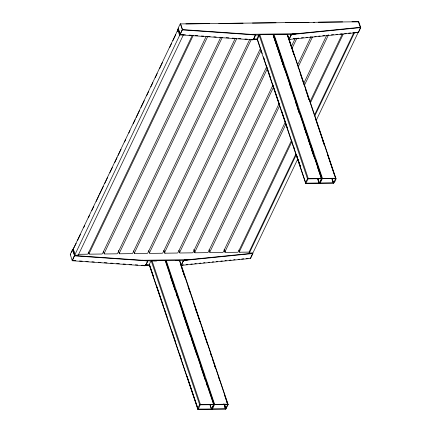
<?xml version="1.0" encoding="UTF-8"?>
<svg xmlns="http://www.w3.org/2000/svg" width="431" height="431" viewBox="0 0 431 431"><rect width="100%" height="100%" fill="white"/><g stroke="black" fill="none" stroke-linecap="round" stroke-linejoin="round"><path stroke-width="0.65" d="M253.336 39.313L255.459 34.965A2.236 1.374 -12.4 0 0 255.227 34.889L255.147 34.873A7.526 4.628 -12.4 0 0 254.92 34.809M289.249 38.849L291.329 34.485A2.236 1.201 -24.6 0 1 291.55 34.421A6.939 3.712 -24.5 0 1 291.986 34.313M149.654 265.13L153.296 275.959M212.305 409.267A0.582 0.334 -18.6 0 1 211.95 408.906L212.305 409.267L225.661 409.062L228.139 404.558L179.722 260.464L166.199 260.41A0.582 0.334 -18.6 0 0 165.488 260.787A0.582 0.334 -18.6 0 0 165.132 260.426L213.577 404.38A0.582 0.334 -18.6 0 1 213.938 404.741L213.577 404.38L200.442 404.553C199.208 404.757 196.832 409.191 198.104 409.45L211.459 409.251L213.938 404.741L165.515 260.647L151.992 260.593C150.758 260.803 148.383 265.237 149.654 265.496L181.742 360.833M198.098 409.084L211.427 409.024L213.593 404.704L200.253 404.806L198.217 409.208M212.305 408.9L225.634 408.841L227.794 404.515L214.46 404.623L212.424 409.019M292.541 50.578L287.17 34.566L274.579 34.696M287.536 34.647A0.582 0.334 -18.6 0 0 287.181 34.286L335.625 178.245A0.582 0.334 -18.6 0 1 335.986 178.606L287.563 34.507L274.041 34.458L273.335 34.836A0.582 0.334 -18.6 0 0 272.974 34.475L259.839 34.642C258.605 34.852 256.229 39.286 257.501 39.544A0.582 0.334 -18.6 0 1 257.14 39.183L305.59 183.137A0.582 0.334 -18.6 0 0 305.945 183.498L319.085 183.326C321.278 182.927 320.292 178.811 322.485 178.412L335.625 178.245C336.897 178.504 334.521 182.933 333.287 183.143L320.147 183.315L319.791 182.954A0.582 0.334 -18.6 0 0 320.147 183.315M321.305 178.671L308.095 178.854L305.935 183.18L319.436 182.959L321.434 178.746L317.351 166.689M335.63 178.612L333.475 182.889L320.136 182.997L322.296 178.671L335.512 178.488M178.515 28.182L178.175 28.155L178.132 28.899L180.072 34.792L252.388 39.819A1.164 0.711 -12.3 0 0 253.832 39.162L255.4 35.434A1.164 0.711 -12.3 0 0 254.662 34.62L182.345 29.594L180.4 23.91L358.754 21.765L360.747 27.579L358.409 32.476L290.09 39.329A1.164 0.62 -24.5 0 1 289.411 38.698L289.276 38.402A1.164 0.62 -24.5 0 0 289.33 38.887M71.541 252.318L72.861 249.818L74.752 255.815M74.892 254.78L179.641 35.32A0.776 0.447 -18.6 0 1 180.584 34.819L183.423 34.782L78.21 255.222L75.371 255.26A0.776 0.447 -18.6 0 1 74.892 254.78L73.076 249.382L177.82 29.922A0.776 0.555 25.5 0 1 178.229 29.319M76.19 243.316L73.076 249.382A0.776 0.447 -18.6 0 0 73.475 249.861M77.634 240.288L80.452 234.383M83.603 227.789L84.745 225.386M88.344 217.854L89.497 215.43M91.814 210.581L93.839 206.336M96.156 201.487L99.055 195.405M99.626 194.209L100.207 192.996M100.488 192.409L103.348 186.413M104.781 183.412L107.642 177.416M109.932 172.621L112.356 167.535M114.673 162.686L117.087 157.633M118.142 155.413L121.041 149.347M124.527 142.041L125.669 139.644M128.853 132.98L130.006 130.555M133.19 123.886L135.215 119.64M136.261 117.458L139.558 110.551M141.002 107.518L144.272 100.665M146.562 95.871L148.566 91.674M150.855 86.873L152.865 82.66M155.182 77.812L157.207 73.566M159.524 68.718L162.417 62.657M169.744 47.302L171.463 43.703M172.89 40.703L175.756 34.706M177.184 31.711L178.332 29.313L177.82 29.922L179.641 35.32M149.767 265.13L145.71 265.21L147.558 261.385L145.985 265.113A1.164 0.711 -12.3 0 1 144.547 265.771L72.23 260.744L74.498 255.529L72.591 249.91L72.99 249.991M182.696 29.577L182.34 29.577L180.007 34.491L180.357 34.475M72.23 260.744L74.504 255.545L146.82 260.572A1.164 0.711 -12.3 0 1 147.612 261.218M180.072 34.792L182.345 29.594M182.593 29.863L180.594 23.883M192.253 35.455L88.086 253.708A0.776 0.447 -18.6 0 1 87.143 254.204L77.909 254.322M206.142 36.484L102.556 253.52A0.776 0.447 -18.6 0 1 101.614 254.015L89.54 254.171A0.776 0.447 -18.6 0 1 89.061 253.692L193.228 35.444M220.656 37.497L117.647 253.32A0.776 0.447 -18.6 0 1 116.704 253.821L104.631 253.978A0.776 0.447 -18.6 0 1 104.151 253.498L207.742 36.463M235.17 38.515L132.743 253.126A0.776 0.447 -18.6 0 1 131.794 253.627L119.721 253.784A0.776 0.447 -18.6 0 1 119.247 253.304L222.256 37.475M249.684 39.533L147.833 252.932A0.776 0.447 -18.6 0 1 146.89 253.428L134.817 253.584A0.776 0.447 -18.6 0 1 134.337 253.105L236.77 38.494M260.437 48.428L162.923 252.733A0.776 0.447 -18.6 0 1 161.981 253.234L149.907 253.39A0.776 0.447 -18.6 0 1 149.433 252.911L251.284 39.512M257.781 38.58L259.198 35.606M266.557 67.026L178.019 252.539A0.776 0.447 -18.6 0 1 177.071 253.04L164.998 253.196A0.776 0.447 -18.6 0 1 164.523 252.711L260.879 50.836M272.968 85.02L193.11 252.345A0.776 0.447 -18.6 0 1 192.167 252.841L180.093 252.997A0.776 0.447 -18.6 0 1 179.614 252.518L267.576 68.217M183.487 260.437L181.403 264.801A2.236 1.191 -24.3 0 0 181.591 264.817L181.661 264.828M252.905 253.53L250.567 258.433L182.248 265.28A1.164 0.62 -24.5 0 1 181.57 264.65L183.207 261.218A1.164 0.62 -24.5 0 1 184.587 260.383L252.905 253.53L252.41 253.223M289.411 38.698L291.049 35.267A1.164 0.62 -24.5 0 1 292.428 34.432L360.747 27.579M291.2 46.823L295.251 38.337M279.094 103.618L208.2 252.146A0.776 0.447 -18.6 0 1 207.257 252.647L195.184 252.803A0.776 0.447 -18.6 0 1 194.71 252.324L273.41 87.423M291.927 48.622L296.851 38.316M297.611 64.817L310.923 36.931M285.214 122.215L223.296 251.952A0.776 0.447 -18.6 0 1 222.353 252.453L210.274 252.609A0.776 0.447 -18.6 0 1 209.8 252.124L279.536 106.021M298.053 67.22L312.518 36.91M303.736 83.415L326.59 35.52M291.625 140.204L238.386 251.758A0.776 0.447 -18.6 0 1 237.443 252.254L225.37 252.41A0.776 0.447 -18.6 0 1 224.89 251.93L285.947 124.015M304.464 85.214L328.481 34.895M310.148 101.409L342.262 34.114M295.736 154.33L249.075 252.103L239.841 252.221A0.776 0.447 -18.6 0 1 239.361 251.742L292.024 141.406M310.541 102.605L343.238 34.103M314.285 115.465L353.996 32.271M297.719 159.104L253.159 252.469A0.776 0.447 -18.6 0 1 252.216 252.965L249.377 253.002L296.329 154.627M314.878 115.761L354.589 32.562L356.292 32.54M250.691 257.587L252.765 253.218L184.452 260.087A1.164 0.62 -24.5 0 0 183.073 260.922L183.207 261.218M316.241 120.308L357.908 33.004A0.776 0.447 -18.6 0 0 357.428 32.524M358.409 32.476L360.348 27.81M360.268 27.315L358.387 21.733L358.075 21.685L358.36 21.674M72.16 260.432L70.253 254.457L72.322 249.948L72.71 249.883M253.584 39.237L257.609 39.178M165.488 260.787L166.199 260.41L214.643 404.37L227.783 404.197L228.139 404.558A0.582 0.334 -18.6 0 0 227.783 404.197L179.339 260.243A0.582 0.334 -18.6 0 1 179.695 260.604M291.103 34.588L284.39 34.69M72.72 249.867L73.001 250.023M183.288 260.518L188.595 259.667L142.429 260.27L144.433 260.432A40.347 24.761 -12.3 0 1 145.489 260.545L146.82 260.733M291.124 34.566L295.138 33.86M253.52 39.269L253.142 39.334M145.613 265.243L145.495 265.264A2.236 1.368 -12.3 0 1 145.263 265.286A6.939 4.245 -12.2 0 1 144.988 265.297M184.306 260.243L187.296 259.812M292.32 34.264L293.489 34.076A40.347 21.561 -24.5 0 1 294.481 33.941L296.442 33.715L250.276 34.318L254.096 34.69M151.879 260.841L156.475 260.782M295.79 33.785L296.442 33.715M187.948 259.737L188.595 259.667M291.049 35.267L290.914 34.97A1.164 0.62 -24.5 0 1 292.293 34.13L360.612 27.282L360.251 27.272M293.306 38.693L294.642 38.558M297.325 38.294L298.753 38.149M301.344 37.89L303.408 37.68M306.032 37.422L307.4 37.282M310.051 37.018L311.387 36.883M314.711 36.549L316.079 36.414M318.703 36.15L320.098 36.01M322.776 35.741L324.785 35.536M327.344 35.283L328.805 35.137M331.337 34.884L333.492 34.663M335.991 34.415L337.511 34.264M339.978 34.017L341.972 33.817M344.633 33.548L346.217 33.392M348.62 33.149L350.618 32.95M352.914 32.718L354.923 32.514M181.57 264.65L181.435 264.354A1.164 0.62 -24.5 0 0 182.114 264.984L183.455 264.849M186.133 264.58L187.587 264.435M190.82 264.111L192.242 263.966M194.839 263.707L196.234 263.567M199.526 263.239L200.884 263.099M203.545 262.835L204.887 262.7M208.2 262.366L209.531 262.237M212.187 261.967L213.593 261.827M216.27 261.558L217.612 261.423M220.834 261.1L222.299 260.954M224.982 260.685L226.318 260.55M229.475 260.232L231.005 260.082M233.688 259.812L235.024 259.677M238.117 259.365L239.447 259.236M241.726 259.004L243.736 258.805M246.096 258.568L248.094 258.368M293.452 38.677L294.104 38.618M180.519 23.991L180.163 23.996L178.175 28.155L178.326 28.974M185.896 23.92L209.439 23.613M218.851 23.489L243.068 23.177M252.48 23.053L276.023 22.751M285.435 22.627L308.979 22.32M318.39 22.202L342.607 21.884M352.019 21.765L358.754 21.765L358.296 21.588M313.224 22.595L314.565 22.579M357.913 32.169L358.269 32.163M255.578 35.062L259.597 35.013M253.067 39.146L257.555 39.092M70.512 254.107L70.485 254.926M74.498 255.529L74.854 255.529M250.072 258.121L250.567 258.433M175.277 260.539L179.221 260.486M151.755 260.965L147.305 260.825M153.544 260.938L156.776 260.9M165.165 260.787L166.458 260.771M179.226 260.61L183.245 260.556M145.371 264.882L148.086 264.849M147.456 265.07L149.46 265.043M180.487 264.645L181.769 264.629M143.566 265.324L143.211 265.318A40.347 24.729 -12.3 0 1 142.165 265.286M142.122 265.28L144.019 265.329M182.41 29.895L254.726 34.922A1.164 0.711 -12.3 0 1 255.47 35.73M182.69 34.679L185.368 34.868M189.069 35.121L191.391 35.283M195.092 35.541L197.764 35.73M201.439 35.983L203.788 36.145M207.462 36.403L210.139 36.587M213.819 36.845L216.168 37.007M219.842 37.26L222.191 37.427M226.21 37.702L228.888 37.89M232.239 38.122L234.917 38.311M238.569 38.564L240.94 38.731M244.959 39.005L247.27 39.167M250.987 39.426L252.324 39.517A1.164 0.711 -12.3 0 0 252.997 39.436M74.568 255.847L146.885 260.874A1.164 0.711 -12.3 0 1 147.623 261.682M73.2 260.518L75.878 260.701M79.53 260.96L82.208 261.143M85.909 261.401L88.236 261.563M91.932 261.822L94.265 261.983M98.279 262.258L100.956 262.447M104.307 262.678L106.985 262.867M110.659 263.12L113.014 263.282M116.682 263.54L119.355 263.724M123.056 263.982L125.378 264.144M129.079 264.402L131.762 264.586M135.409 264.839L137.785 265.006M141.804 265.286L143.814 265.426M250.276 34.318L250.961 34.367M142.429 260.27L143.119 260.319M251.639 34.421L254.333 34.728M143.798 260.372L147.461 260.868M305.945 183.498C304.674 183.24 307.05 178.806 308.284 178.601L321.424 178.429L321.779 178.79A0.582 0.334 -18.6 0 0 321.424 178.429L272.974 34.475L273.335 34.836A0.582 0.334 -18.6 0 1 274.041 34.458L322.485 178.412A0.582 0.334 -18.6 0 0 321.779 178.79L273.545 35.466M227.665 404.44L226.927 402.015M289.4 38.865L289.104 38.795M181.3 264.774L181.559 264.817M255.26 34.9L255.578 35.046M292.293 34.13L292.428 34.432M290.09 39.329L289.955 39.032A1.164 0.62 -24.5 0 1 289.546 39.005M184.452 260.087L184.587 260.383M182.114 264.984L182.248 265.28M300.143 73.168L303.332 82.639M303.543 83.269L304.184 85.166M307.976 96.442L309.049 99.626M315.654 119.258L324.053 144.213M327.7 155.041L334.779 176.085M292.374 50.319L293.861 54.737M305.283 88.678L308.952 99.566M322.55 139.973L324.037 144.396M332.139 178.315L333.475 182.889L331.908 178.439M332.005 179.323L333.077 182.512M274.111 36.091L283.463 63.874M285.16 68.922L297.697 106.177M300.251 113.752L309.7 141.842M310.347 143.749L313.633 153.528M315.336 158.581L321.709 177.524M273.405 36.102L281.766 60.954M282.542 63.249L284.875 70.194M289.341 83.452L291.254 89.136M297.627 108.079L299.561 113.822M304 127.021L305.062 130.178M305.277 130.808L306.764 135.226M307.917 138.663L314.625 158.592M281.147 59.343L283.059 65.022M295.37 101.597L299.443 113.703M311.317 148.997L313.229 154.681M317.938 178.499L319.269 183.073L317.701 178.623M317.798 179.506L319.085 183.326A0.582 0.334 -18.6 0 0 319.791 182.954M296.63 155.225L300.272 166.054M263.443 56.854L264.51 60.011M266.423 65.695L270.458 77.693M272.931 85.042L278.291 100.962M278.534 101.684L279.595 104.841M281.508 110.519L287.719 128.988M293.619 146.513L294.68 149.67M296.512 155.106L297.654 158.511M297.869 159.141L300.633 167.347M257.711 40.175L262.215 53.557M263.449 57.221L265.361 62.904M265.571 63.535L305.73 182.868M178.504 28.969L179.959 33.284M249.075 252.103L249.377 253.002M239.27 250.535L239.841 252.221M238.796 250.055L239.361 251.742M224.61 250.163L225.181 251.849M224.136 249.684L224.89 251.93M209.04 249.878L209.8 252.124M194.429 250.556L194.995 252.243M193.761 249.511L194.71 252.324M178.86 250.271L179.614 252.518M182.103 268.815L184.915 277.165M188.051 286.491L189.963 292.175M193.271 302.007L199.952 321.849M202.705 330.038L207.634 344.687M212.273 358.468L215.462 367.939M218.226 376.15L219.713 380.568M180.282 263.643L184.791 277.047M195.367 308.472L196.434 311.629M210.457 353.301L211.519 356.459M214.374 364.949L215.446 368.133M224.239 394.252L227.029 402.549M224.653 404.262L226.151 408.723A0.582 0.334 -18.6 0 1 225.445 409.094L224.804 407.182M224.298 404.267L225.634 408.841L223.845 403.755M164.243 250.944L164.998 253.196M163.764 250.465L164.523 252.711M166.269 262.043L173.989 284.988M175.708 290.085L189.004 329.602M190.917 335.286L201.967 368.117M202.602 370.008L204.095 374.431M205.932 379.894L214.078 404.106M170.374 276.594L174.997 290.09M176.398 294.254L177.033 296.145M182.927 313.66L190.001 334.677M191.483 339.084L192.118 340.975M192.786 342.957L196.859 355.063M200.62 366.231L205.102 379.786M206.568 383.908L207.209 385.804M210.091 404.45L211.427 409.024L209.859 404.574M148.673 250.659L149.433 252.911M156.879 286.599L163.16 305.261M164.313 308.693L165.8 313.116M166.016 313.746L167.077 316.904M171.947 331.374L175.708 342.322M179.404 353.522L181.737 360.467M187.049 376.252L197.247 406.557M181.952 361.464L198.104 409.45A0.582 0.334 -18.6 0 1 197.743 409.089L149.298 265.135A0.582 0.334 -18.6 0 0 149.654 265.496M133.583 250.858L134.337 253.105M118.299 250.492L119.247 253.304M103.397 251.246L104.151 253.498M88.495 252.006L89.061 253.692M73.755 250.465L74.358 252.264M254.662 34.62L254.726 34.922M253.832 39.162L253.767 38.86A1.164 0.711 -12.3 0 1 253.196 39.356M252.324 39.517L252.388 39.819M146.82 260.572L146.885 260.874M145.985 265.113L145.92 264.812A1.164 0.711 -12.3 0 1 144.908 265.448M73.076 249.382A0.776 0.555 25.5 0 1 73.486 248.779M177.82 29.922A0.776 0.447 -18.6 0 1 178.66 29.427M73.491 249.554A0.776 0.307 89.3 0 1 73.486 249.172M333.998 182.771A0.582 0.334 -18.6 0 1 333.287 183.143M211.95 408.906A0.582 0.334 -18.6 0 1 211.238 409.278M146.826 260.717A7.532 4.628 -12.4 0 1 147.316 260.814M183.698 260.426A6.939 3.658 -24.3 0 1 184.29 260.302M214.045 404.601L213.938 404.741A0.582 0.334 -18.6 0 1 214.643 404.37L214.045 404.601M308.284 178.601L259.839 34.642A0.582 0.334 -18.6 0 0 259.128 35.019L307.572 178.973A0.582 0.334 -18.6 0 1 308.284 178.601M200.442 404.553L151.992 260.593A0.582 0.334 -18.6 0 0 151.286 260.97L199.731 404.924A0.582 0.334 -18.6 0 1 200.442 404.553"/></g></svg>
